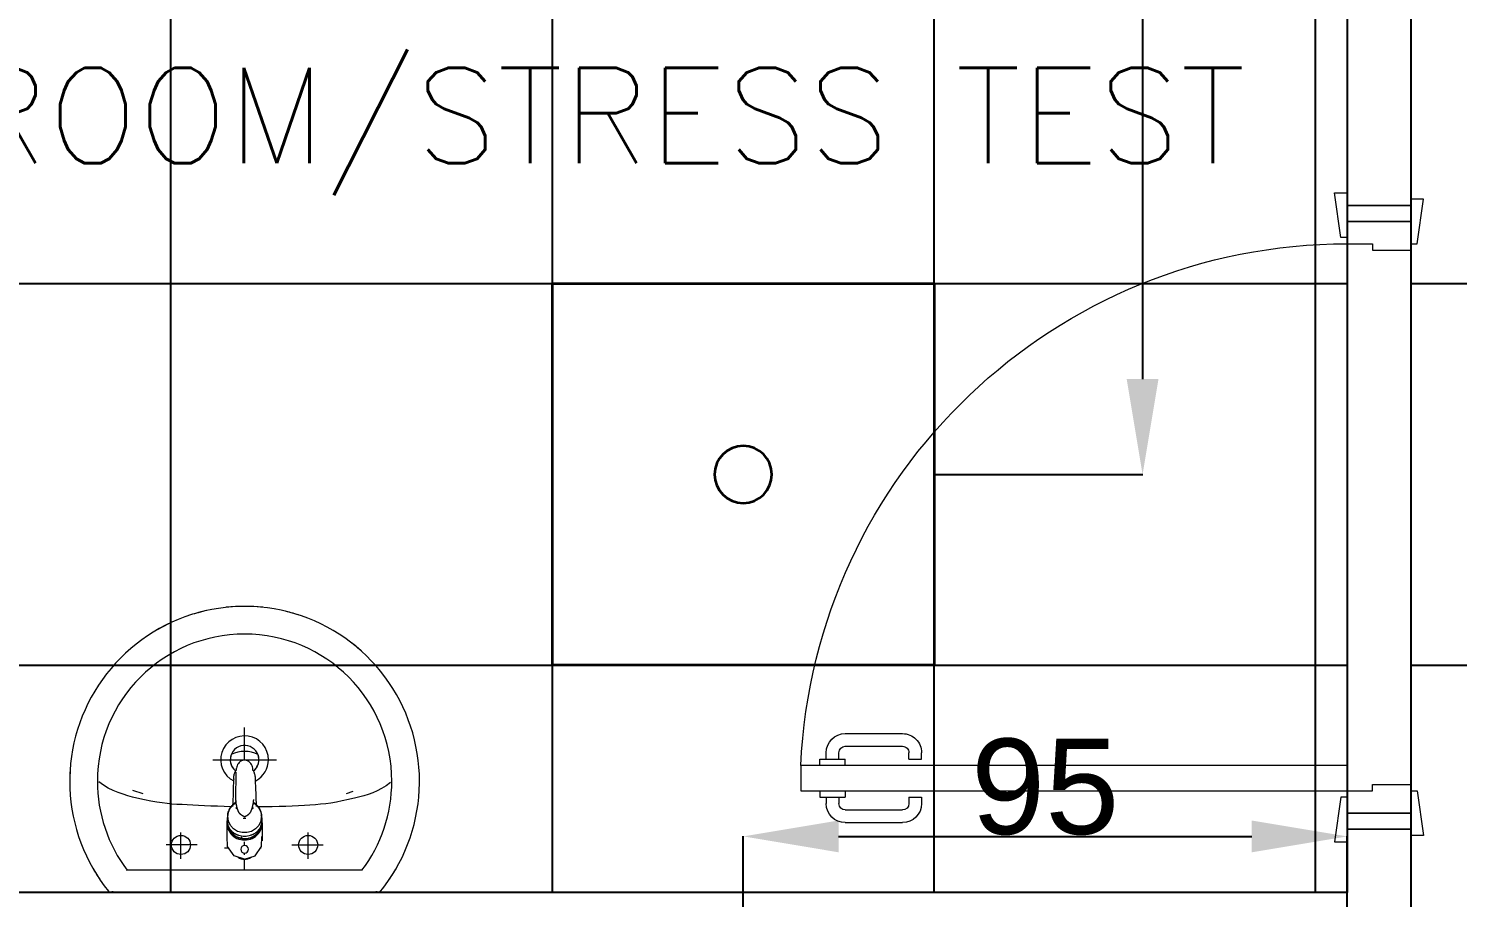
# Model space of a CAD drawing. Header units: inches. Extents: x -12418 to 57169, y -29325 to 19878.
# Drawn here: x 27376 to 29623, y -9965 to -8599 of the extents above; entities that cross this region are included whole.
import ezdxf
from ezdxf.enums import TextEntityAlignment as Align

# ---------------------------------------------------------------- set-up
doc = ezdxf.new("R2010")
doc.units = ezdxf.units.IN
doc.header["$LTSCALE"] = 25
doc.header["$MEASUREMENT"] = 0
doc.header["$PDMODE"] = 3
doc.layers.get('0').update_dxf_attribs({"color": 8})
doc.layers.get('Defpoints').update_dxf_attribs({"color": 8})
for name, color, linetype, lineweight in [('00-Ground Floor$0$72_EGR_BASE_TEXT', 252, 'Continuous', 5), ('00-Ground Floor$0$LOADING', 253, 'Continuous', 5), ('00-Ground Floor$0$P-SANR-FIXT', 6, 'Continuous', 18), ('00-Ground Floor$0$Walls', 251, 'Continuous', 5), ('00-Ground Floor$0$Wooden Joinery', 251, 'Continuous', 5), ('E-DIM', 6, 'Continuous', 18), ('E-LITE-CIRC-NUMB', 6, 'Continuous', 25), ('E-LITE-CLNG', 150, 'Continuous', 35), ('E-LITE-CTRL', 6, 'Continuous', 25)]:
    doc.layers.add(name, color=color, linetype=linetype, lineweight=lineweight)
doc.layers.add('00-Ground Floor$0$False Ceiling', color=251, linetype='Continuous')
doc.styles.add('00-Ground Floor$0$SIMPLEX', font='SIMPLEX.shx', dxfattribs={"height": 150})
doc.styles.add('DC_Simplex', font='SIMPLEX.shx', dxfattribs={"width": 0.7})
doc.styles.get("Standard").update_dxf_attribs({"font": 'arial.ttf'})
doc.dimstyles.get("Standard").update_dxf_attribs({"dimtxt": 150, "dimasz": 150, "dimexe": 0.18, "dimexo": 0.0625, "dimgap": 1, "dimtad": 1, "dimdec": 0, "dimlfac": 0.1, "dimzin": 0, "dimdsep": 46, "dimtxsty": 'Standard', "dimcen": 0.09, "dimclrd": 256, "dimclrt": 7, "dimadec": 0, "dimazin": 0, "dimtfac": 1, "dimtdec": 0, "dimtofl": 0, "dimtmove": 0, "dimatfit": 3, "dimfxl": 1, "dimtolj": 1, "dimtzin": 0, "dimarcsym": 0})

# ---------------------------------------------------------------- blocks, each defined once
blk = doc.blocks.new('00-Ground Floor$0$A$C72370EFE')
at = {"layer": '00-Ground Floor$0$Wooden Joinery'}
for p, q in [((-0.01, -0.04), (-0.02, -0.04)), ((-0.01, -0.03), (-0.01, -0.07)), ((0, -0.03), (-0.01, -0.03)), ((0.04, -0.03), (0.05, -0.03)), ((0.05, -0.03), (0.05, -0.07)), ((0.05, -0.04), (0.06, -0.04)), ((-0.01, -0.06), (-0.02, -0.06)), ((0.05, -0.06), (0.06, -0.06)), ((-0.05, -0.07), (-0.05, -0.16)), ((-0.03, -0.07), (-0.03, -0.16)), ((0, -0.07), (-0.01, -0.07)), ((0.04, -0.07), (0.05, -0.07)), ((0.07, -0.07), (0.07, -0.16)), ((0.09, -0.07), (0.09, -0.16)), ((-0.01, -0.17), (-0.02, -0.17)), ((-0.01, -0.17), (-0.01, -0.19)), ((0.05, -0.17), (0.06, -0.17)), ((0.05, -0.17), (0.05, -0.19)), ((-0.01, -0.19), (-0.02, -0.19)), ((0.05, -0.19), (0.06, -0.19))]:
    blk.add_line(p, q, dxfattribs=at)
for centre, radius, start, end in [((-0.02, -0.07), 0.03, 90, 180), ((0.06, -0.07), 0.03, 0, 90), ((-0.02, -0.07), 0.01, 90, 180), ((0.06, -0.07), 0.01, 0, 90), ((-0.02, -0.16), 0.03, 180, 270), ((-0.02, -0.16), 0.01, 180, 270), ((0.06, -0.16), 0.01, 270, 0), ((0.06, -0.16), 0.03, 270, 0)]:
    blk.add_arc(centre, radius, start, end, dxfattribs=at)
blk = doc.blocks.new('00-Ground Floor$0$A$C5DAD61B4')
at = {"layer": '00-Ground Floor$0$Wooden Joinery'}
for points in [[(80, 959.1), (80, 969.1), (10, 979.1), (10, 959.1)], [(940, 959.1), (940, 969.1), (1010, 979.1), (1010, 959.1)], [(70, 859.1), (70, 849.1), (0, 839.1), (0, 859.1)], [(120, 859.1), (120, 0), (80, 0), (80, 859.1)], [(950, 859.1), (950, 849.1), (1020, 839.1), (1020, 859.1)]]:
    blk.add_lwpolyline(points, close=True, dxfattribs=at)
for points in [[(45, 859.1), (45, 959.1), (20, 959.1), (20, 859.1), (45, 859.1)], [(45, 859.1), (80, 859.1), (80, 899.1), (90, 899.1), (90, 959.1), (45, 959.1), (45, 859.1)], [(975, 859.1), (940, 859.1), (940, 899.1), (930, 899.1), (930, 959.1), (975, 959.1), (975, 859.1)], [(975, 859.1), (975, 959.1), (1000, 959.1), (1000, 859.1), (975, 859.1)]]:
    blk.add_lwpolyline(points, dxfattribs=at)
blk.add_arc((80, 859.1), 860, 272.666, 0, dxfattribs=at)
at = {"layer": '00-Ground Floor$0$Wooden Joinery', "xscale": 999.9999999998854, "yscale": 999.9999999998854, "zscale": 999.9999999998854, "rotation": 180}
blk.add_blockref('00-Ground Floor$0$A$C72370EFE', (120, 0), dxfattribs=at)
blk = doc.blocks.new('00-Ground Floor$0$FP_84-161_A_00_GFL_-0_080_Einreichung_Grundrisse_100')
at = {"layer": '00-Ground Floor$0$P-SANR-FIXT'}
blk.add_line((-0.0045, 0.0022), (-0.0044, 0.002), dxfattribs=at)
at = {"layer": '00-Ground Floor$0$P-SANR-FIXT', "flags": 128}
blk.add_lwpolyline([(-0.006, 0.004), (-0.0059, 0.0039), (-0.0057, 0.0038)], dxfattribs=at)
blk = doc.blocks.new('00-Ground Floor$0$FP_85-161_A_00_GFL_-0_080_Einreichung_Grundrisse_100')
at = {"layer": '00-Ground Floor$0$P-SANR-FIXT'}
blk.add_line((0.0044, 0.0019), (0.0045, 0.0021), dxfattribs=at)
at = {"layer": '00-Ground Floor$0$P-SANR-FIXT', "flags": 128}
blk.add_lwpolyline([(0.0057, 0.0037), (0.0058, 0.0039), (0.006, 0.004)], dxfattribs=at)
blk = doc.blocks.new('00-Ground Floor$0$IS_Ceraplus_B8204_BIM_BG _1_ - B8204AA - CERAPLUS single lever basin mixer with pop-up waste-V83-161_A_00_GFL_-0_080_Einreichung_Grundrisse_100')
at = {"layer": '00-Ground Floor$0$LOADING'}
h = blk.add_hatch(dxfattribs=at)
h.set_pattern_fill('FP_27', color=256, style=0, pattern_type=2)
h.set_pattern_definition([(135, (-0.009, 0), (0.010607, 0.010607), []), (45, (-0.009, 0), (0.010607, -0.010607), [])])
h.paths.add_polyline_path([(-0.0045, 0.0019), (-0.0056, 0.0024), (-0.005, 0.0019)])
h.paths.add_polyline_path([(-0.0055, 0.0035), (-0.0055, 0.0035), (-0.0079, 0.0042)])
for p, q in [((-0.014, 0.0647), (-0.0133, 0.1077)), ((-0.0185, 0.0618), (-0.019, 0.0539)), ((-0.019, 0.0539), (-0.0188, 0.0561)), ((-0.0124, 0.052), (-0.0133, 0.0515)), ((0.0137, 0.0512), (0.0129, 0.0517)), ((-0.028, 0.0281), (-0.028, 0)), ((-0.0271, 0.0392), (-0.0274, 0.0337)), ((-0.0262, 0.0293), (-0.0263, 0.0287)), ((-0.0263, 0.0287), (-0.0262, 0.0282)), ((0.0262, 0.0282), (0.0263, 0.0287)), ((0.0274, 0.0337), (0.0271, 0.0392)), ((0.028, 0), (0.028, 0.0281))]:
    blk.add_line(p, q, dxfattribs=at)
at = {"layer": '00-Ground Floor$0$LOADING', "flags": 128}
for points in [[(0, 0.1266), (-0.0025, 0.1263), (-0.0047, 0.1255), (-0.0067, 0.1244), (-0.0084, 0.123), (-0.0098, 0.1214), (-0.0109, 0.1197), (-0.0118, 0.1179), (-0.0124, 0.1161), (-0.0129, 0.1142)], [(0.0129, 0.1142), (0.0124, 0.1161), (0.0118, 0.1179), (0.0109, 0.1197), (0.0098, 0.1214), (0.0084, 0.123), (0.0067, 0.1244), (0.0047, 0.1255), (0.0025, 0.1263), (0, 0.1266)], [(-0.0172, 0.0938), (-0.0177, 0.083), (-0.0181, 0.0721)], [(0.0181, 0.0721), (0.0177, 0.083), (0.0172, 0.0938)], [(-0.0173, 0.0577), (-0.0181, 0.057), (-0.0189, 0.0563), (-0.0197, 0.0556), (-0.0204, 0.0548), (-0.0211, 0.054), (-0.0218, 0.0532), (-0.0224, 0.0523), (-0.023, 0.0514), (-0.0236, 0.0505), (-0.0241, 0.0496), (-0.0246, 0.0487), (-0.025, 0.0477), (-0.0254, 0.0467), (-0.0258, 0.0458), (-0.0261, 0.0448), (-0.0264, 0.0437), (-0.0266, 0.0427), (-0.0268, 0.0417), (-0.027, 0.0407), (-0.0271, 0.0396), (-0.0271, 0.0393)], [(0.0176, 0.0568), (0.0224, 0.0513), (0.0254, 0.0448), (0.0264, 0.0376), (0.0253, 0.0305), (0.0222, 0.024), (0.0172, 0.0186), (0.0109, 0.0147), (0.0037, 0.0127), (-0.0037, 0.0127), (-0.0109, 0.0147), (-0.0172, 0.0186), (-0.0222, 0.024), (-0.0253, 0.0305), (-0.0264, 0.0376), (-0.0254, 0.0448), (-0.0224, 0.0513), (-0.0176, 0.0568)], [(-0.0184, 0.0651), (-0.0184, 0.0652), (-0.0184, 0.0652), (-0.0184, 0.0652), (-0.0184, 0.0654), (-0.0184, 0.0655)], [(-0.0138, 0.0591), (-0.0139, 0.0588), (-0.0142, 0.0586), (-0.0146, 0.0583), (-0.0151, 0.0581), (-0.0156, 0.058), (-0.0162, 0.0579)], [(-0.014, 0.0633), (-0.0139, 0.0612), (-0.0138, 0.0591)], [(0.0138, 0.0591), (0.0139, 0.0612), (0.014, 0.0633)], [(0.0162, 0.0579), (0.0156, 0.058), (0.0151, 0.0581), (0.0146, 0.0583), (0.0142, 0.0586), (0.0139, 0.0588), (0.0138, 0.0591)], [(0.0176, 0.0568), (0.0174, 0.0575), (0.0171, 0.0578)], [(0.0271, 0.0393), (0.027, 0.0403), (0.0269, 0.0413), (0.0267, 0.0424), (0.0265, 0.0434), (0.0262, 0.0444), (0.0259, 0.0454), (0.0255, 0.0464), (0.0252, 0.0474), (0.0247, 0.0484), (0.0243, 0.0493), (0.0238, 0.0502), (0.0232, 0.0511), (0.0226, 0.052), (0.022, 0.0529), (0.0214, 0.0537), (0.0207, 0.0545), (0.0199, 0.0553), (0.0192, 0.0561), (0.0184, 0.0568), (0.0176, 0.0575), (0.0173, 0.0577)], [(0.019, 0.0539), (0.0185, 0.0615), (0.0185, 0.0618)], [(0, -0.0291), (-0.0165, -0.0236), (-0.0266, -0.009), (-0.0272, 0.0069)], [(0, -0.0291), (0.0165, -0.0236), (0.0266, -0.009), (0.0272, 0.0069)]]:
    blk.add_lwpolyline(points, dxfattribs=at)
at = {"layer": '00-Ground Floor$0$LOADING'}
for centre, radius, start, end in [((-0.009, 0), 0.005, 45, 60), ((0.009, 0), 0.005, 120, 135), ((0, -0.0135), 0.00603, 0, 180), ((0, -0.0135), 0.00603, 180, 0)]:
    blk.add_arc(centre, radius, start, end, dxfattribs=at)
for centre, major_axis, start_param, end_param in [((0, 0.0312), (0.0248, 0), 2.092112, 2.171239), ((0, 0.0281), (0.028, 0), 2.023633, 2.080754), ((0, 0.0287), (0.0262, 0), 2.050686, 2.11396), ((0, 0.0287), (0.0263, 0), 1.027635, 1.090907), ((0, 0.0281), (0.028, 0), 1.06092, 1.118026), ((0, 0.0312), (0.0248, 0), 0.970354, 1.049481), ((0, 0.0281), (0.028, 0), 2.951868, 4.712389), ((0, 0.0321), (0.0275, 0), 3.080485, 3.141362), ((0, 0.0321), (0.0275, 0), 2.843769, 3.043872), ((0, 0.0281), (0.028, 0), 2.799851, 2.911963), ((0, 0.0287), (0.0267, 0), 3.246629, 4.712389), ((0, 0.0281), (0.028, 0), 4.712389, 6.473013), ((0, 0.0287), (-0.0267, 0), 1.570796, 3.036493), ((0, 0.0287), (0.0267, 0), 0.174533, 0.223811), ((0, 0.0321), (0.0275, 0), 0.09773, 0.297658), ((0, 0.0281), (0.028, 0), 0.229745, 0.342115), ((0, 0.0321), (0.0275, 0), 0.00023, 0.061119), ((0, 0.0287), (0.0262, 0), 3.49143, 3.65954), ((0, 0.0287), (0.0262, 0), 3.665191, 4.712389), ((0, 0.0287), (-0.0263, 0), 1.570796, 2.599865), ((0, 0.0287), (0.0263, 0), 5.759587, 5.933266)]:
    blk.add_ellipse(centre, major_axis=major_axis, ratio=0.961262, start_param=start_param, end_param=end_param, dxfattribs=at)
for points, knots in [([(-0.0129, 0.1142), (-0.0129, 0.1141), (-0.013, 0.1138), (-0.013, 0.1134), (-0.0131, 0.1131), (-0.0131, 0.1128), (-0.0131, 0.1125), (-0.0131, 0.1122), (-0.0132, 0.1118), (-0.0132, 0.1115), (-0.0132, 0.1111), (-0.0132, 0.1107), (-0.0132, 0.1105)], [0, 0, 0, 0, 0.1, 0.15, 0.2, 0.25, 0.3, 0.35, 0.4, 0.45, 0.5, 0.6, 0.6, 0.6, 0.6]), ([(0.0132, 0.1105), (0.0132, 0.1107), (0.0132, 0.1111), (0.0132, 0.1115), (0.0132, 0.1118), (0.0131, 0.1122), (0.0131, 0.1125), (0.0131, 0.1128), (0.0131, 0.1131), (0.013, 0.1134), (0.013, 0.1138), (0.0129, 0.1141), (0.0129, 0.1142)], [0.4, 0.4, 0.4, 0.4, 0.5, 0.55, 0.6, 0.65, 0.7, 0.75, 0.8, 0.85, 0.9, 1, 1, 1, 1]), ([(-0.0171, 0.0973), (-0.0171, 0.0992), (-0.0167, 0.102), (-0.0159, 0.1053), (-0.0153, 0.1072), (-0.0147, 0.1084), (-0.0142, 0.1096), (-0.0137, 0.1106), (-0.0133, 0.1113), (-0.0131, 0.1116)], [0, 0, 0, 0, 0.2, 0.3, 0.35, 0.4, 0.4375, 0.475, 0.5143259, 0.5143259, 0.5143259, 0.5143259]), ([(0.0171, 0.0973), (0.0171, 0.0992), (0.0167, 0.102), (0.0159, 0.1053), (0.0153, 0.1072), (0.0147, 0.1086), (0.0141, 0.1099), (0.0135, 0.1109), (0.0132, 0.1115), (0.0131, 0.1116)], [-1, -1, -1, -1, -0.8, -0.7, -0.65, -0.6, -0.55, -0.5, -0.4856603, -0.4856603, -0.4856603, -0.4856603]), ([(-0.0184, 0.0646), (-0.0185, 0.0619), (-0.0186, 0.0582), (-0.0188, 0.0547), (-0.0188, 0.0538)], [0, 0, 0, 0, 0.25, 0.3275619, 0.3275619, 0.3275619, 0.3275619]), ([(-0.0176, 0.0568), (-0.0175, 0.0569), (-0.0173, 0.057), (-0.0172, 0.0571), (-0.017, 0.0572), (-0.0169, 0.0573), (-0.0167, 0.0574), (-0.0166, 0.0575), (-0.0165, 0.0577), (-0.0163, 0.0578), (-0.0162, 0.0578), (-0.0162, 0.0579)], [0, 0, 0, 0, 0.2, 0.3, 0.4, 0.5, 0.6, 0.7, 0.8, 0.9, 1, 1, 1, 1]), ([(-0.0138, 0.0591), (-0.0137, 0.0587), (-0.0136, 0.0581), (-0.0134, 0.0572), (-0.0132, 0.0566), (-0.0131, 0.0559), (-0.0129, 0.0552), (-0.0128, 0.0544), (-0.0126, 0.0537), (-0.0124, 0.053), (-0.0122, 0.0521), (-0.0118, 0.0509), (-0.0114, 0.0497), (-0.0111, 0.0489), (-0.0109, 0.0484), (-0.0108, 0.0481), (-0.0107, 0.0477), (-0.0105, 0.0472), (-0.0103, 0.0466), (-0.01, 0.0459), (-0.0096, 0.0452), (-0.0092, 0.0446), (-0.0088, 0.0441), (-0.0083, 0.0435), (-0.0078, 0.0429), (-0.0072, 0.0424), (-0.0067, 0.0419), (-0.0061, 0.0414), (-0.0055, 0.0409), (-0.0049, 0.0405), (-0.0042, 0.04), (-0.0035, 0.0397), (-0.0028, 0.0393), (-0.0021, 0.0389), (-0.0012, 0.0384), (-0.0005, 0.038), (0, 0.0378)], [0, 0, 0, 0, 0.055556, 0.083333, 0.111111, 0.138889, 0.166667, 0.194444, 0.222222, 0.25, 0.277778, 0.333333, 0.388889, 0.416667, 0.430556, 0.444444, 0.458333, 0.472222, 0.5, 0.527778, 0.555556, 0.583333, 0.611111, 0.638889, 0.666667, 0.694444, 0.722222, 0.75, 0.777778, 0.805556, 0.833333, 0.861111, 0.888889, 0.916667, 0.944444, 1, 1, 1, 1]), ([(0, 0.0378), (0.0005, 0.038), (0.0012, 0.0384), (0.0021, 0.0389), (0.0028, 0.0393), (0.0035, 0.0397), (0.0042, 0.04), (0.0049, 0.0405), (0.0055, 0.0409), (0.0061, 0.0414), (0.0067, 0.0419), (0.0072, 0.0424), (0.0078, 0.0429), (0.0083, 0.0435), (0.0088, 0.0441), (0.0092, 0.0446), (0.0096, 0.0452), (0.01, 0.0459), (0.0103, 0.0466), (0.0105, 0.0472), (0.0107, 0.0477), (0.0108, 0.0481), (0.0109, 0.0484), (0.0111, 0.0489), (0.0114, 0.0497), (0.0118, 0.0509), (0.0122, 0.0521), (0.0124, 0.053), (0.0126, 0.0537), (0.0128, 0.0544), (0.0129, 0.0552), (0.0131, 0.0559), (0.0132, 0.0566), (0.0134, 0.0572), (0.0136, 0.0581), (0.0137, 0.0587), (0.0138, 0.0591)], [0, 0, 0, 0, 0.055556, 0.083333, 0.111111, 0.138889, 0.166667, 0.194444, 0.222222, 0.25, 0.277778, 0.305556, 0.333333, 0.361111, 0.388889, 0.416667, 0.444444, 0.472222, 0.5, 0.527778, 0.541667, 0.555556, 0.569444, 0.583333, 0.611111, 0.666667, 0.722222, 0.75, 0.777778, 0.805556, 0.833333, 0.861111, 0.888889, 0.916667, 0.944444, 1, 1, 1, 1]), ([(0.0166, 0.0582), (0.0165, 0.0583), (0.0163, 0.0585), (0.016, 0.0587), (0.0158, 0.0588), (0.0156, 0.059), (0.0154, 0.0592), (0.0151, 0.0596), (0.0148, 0.06), (0.0145, 0.0604), (0.0143, 0.0608), (0.0141, 0.0611), (0.0141, 0.0613)], [0, 0, 0, 0, 0.0833333, 0.125, 0.1666667, 0.2083333, 0.25, 0.3333333, 0.4166667, 0.5, 0.5833333, 0.6666667, 0.6666667, 0.6666667, 0.6666667]), ([(0.0162, 0.0579), (0.0162, 0.0578), (0.0163, 0.0578), (0.0165, 0.0577), (0.0166, 0.0575), (0.0167, 0.0574), (0.0169, 0.0573), (0.017, 0.0572), (0.0172, 0.0571), (0.0173, 0.057), (0.0175, 0.0569), (0.0176, 0.0568)], [0, 0, 0, 0, 0.1, 0.2, 0.3, 0.4, 0.5, 0.6, 0.7, 0.8, 1, 1, 1, 1]), ([(0.0188, 0.0538), (0.0188, 0.0547), (0.0186, 0.0582), (0.0185, 0.0619), (0.0184, 0.0646)], [0.6724033, 0.6724033, 0.6724033, 0.6724033, 0.75, 1, 1, 1, 1]), ([(-0.0275, 0.0321), (-0.0275, 0.0305), (-0.0273, 0.0282), (-0.0266, 0.0253), (-0.0258, 0.0231), (-0.0249, 0.0211), (-0.0238, 0.0192), (-0.0227, 0.0177), (-0.0218, 0.0165), (-0.021, 0.0157), (-0.0202, 0.0149), (-0.0191, 0.0139), (-0.0177, 0.0127), (-0.0161, 0.0117), (-0.0148, 0.0109), (-0.0138, 0.0104), (-0.0127, 0.0099), (-0.0113, 0.0093), (-0.0087, 0.0084), (-0.0048, 0.0075), (0, 0.0071), (0.0048, 0.0075), (0.0087, 0.0084), (0.0113, 0.0093), (0.0127, 0.0099), (0.0138, 0.0104), (0.0148, 0.0109), (0.0161, 0.0117), (0.0177, 0.0127), (0.0192, 0.0139), (0.0203, 0.0149), (0.021, 0.0157), (0.0218, 0.0165), (0.0227, 0.0177), (0.0238, 0.0192), (0.0249, 0.0211), (0.0258, 0.0231), (0.0266, 0.0253), (0.0273, 0.0282), (0.0275, 0.0305), (0.0275, 0.0321)], [0, 0, 0, 0, 0.055556, 0.083333, 0.111111, 0.138889, 0.166667, 0.194444, 0.208333, 0.222222, 0.236111, 0.25, 0.277778, 0.305556, 0.319444, 0.333333, 0.347222, 0.361111, 0.388889, 0.444444, 0.5, 0.555556, 0.611111, 0.638889, 0.652778, 0.666667, 0.680556, 0.694444, 0.722222, 0.75, 0.763889, 0.777778, 0.791667, 0.805556, 0.833333, 0.861111, 0.888889, 0.916667, 0.944444, 1, 1, 1, 1]), ([(-0.0022, 0.0357), (-0.002, 0.0357), (-0.0013, 0.0357), (-0.0006, 0.0357), (0, 0.0357)], [0.8701641, 0.8701641, 0.8701641, 0.8701641, 0.9, 1, 1, 1, 1]), ([(0, 0.0357), (0.0006, 0.0357), (0.0013, 0.0357), (0.002, 0.0357), (0.0022, 0.0357)], [0, 0, 0, 0, 0.1, 0.1298422, 0.1298422, 0.1298422, 0.1298422])]:
    blk.add_open_spline(points, degree=3, knots=knots, dxfattribs=at)
for points in [[(-0.0171, 0.0973), (-0.0171, 0.0967), (-0.0172, 0.0956), (-0.0172, 0.0944), (-0.0172, 0.0938)], [(0.0172, 0.0938), (0.0172, 0.0944), (0.0172, 0.0956), (0.0171, 0.0967), (0.0171, 0.0973)], [(-0.0181, 0.0721), (-0.0181, 0.0709), (-0.0182, 0.0684), (-0.0183, 0.0659), (-0.0184, 0.0646)], [(0.0184, 0.0646), (0.0183, 0.0659), (0.0182, 0.0684), (0.0181, 0.0709), (0.0181, 0.0721)], [(-0.0172, 0.0578), (-0.0165, 0.058), (-0.0157, 0.0584), (-0.0148, 0.0587)], [(-0.0166, 0.0582), (-0.0167, 0.0581), (-0.0169, 0.058), (-0.0171, 0.0578), (-0.0172, 0.0578)], [(-0.0138, 0.0621), (-0.0139, 0.0617), (-0.0142, 0.0609), (-0.0148, 0.0599), (-0.0156, 0.059), (-0.0163, 0.0585), (-0.0166, 0.0582)], [(-0.0166, 0.0582), (-0.0166, 0.0582), (-0.0166, 0.0583), (-0.0165, 0.0582), (-0.0164, 0.0581), (-0.0162, 0.0579), (-0.0162, 0.0579)], [(-0.014, 0.0633), (-0.014, 0.0635), (-0.014, 0.064), (-0.014, 0.0644), (-0.014, 0.0646)], [(-0.014, 0.0633), (-0.014, 0.0633), (-0.014, 0.0633), (-0.014, 0.0633)], [(0.014, 0.0647), (0.014, 0.0644), (0.014, 0.064), (0.014, 0.0635), (0.014, 0.0633)], [(0.014, 0.0633), (0.014, 0.0633), (0.014, 0.0633), (0.014, 0.0633)], [(0.0141, 0.059), (0.0147, 0.0587), (0.0158, 0.0583), (0.0168, 0.0579), (0.0172, 0.0578)], [(0.0162, 0.0579), (0.0162, 0.0579), (0.0164, 0.0581), (0.0165, 0.0582), (0.0166, 0.0583), (0.0166, 0.0582), (0.0166, 0.0582)], [(0.0169, 0.058), (0.0169, 0.058), (0.0168, 0.0581), (0.0167, 0.0582), (0.0166, 0.0582)], [(0.0171, 0.0578), (0.0171, 0.0579), (0.017, 0.0579), (0.0169, 0.058)]]:
    blk.add_open_spline(points, degree=3, dxfattribs=at)
for name in ['00-Ground Floor$0$FP_84-161_A_00_GFL_-0_080_Einreichung_Grundrisse_100', '00-Ground Floor$0$FP_85-161_A_00_GFL_-0_080_Einreichung_Grundrisse_100']:
    blk.add_blockref(name, (0, 0), dxfattribs=at)
blk = doc.blocks.new('00-Ground Floor$0$_100_WB_KER_REN_55x45x18 - _100_WB_KER_REN_55x45x18-V70-161_A_00_GFL_-0_080_Einreichung_Grundrisse_100')
at = {"layer": '00-Ground Floor$0$LOADING'}
for p, q in [((0, -0.0168), (0, 0.0348)), ((-0.05, -0.0161), (0.05, -0.0161)), ((-0.1763, -0.0637), (-0.1598, -0.0692)), ((0.1605, -0.0691), (0.1707, -0.0656)), ((-0.1, -0.172), (-0.1, -0.1303)), ((0.1, -0.172), (0.1, -0.1303)), ((-0.0744, -0.15), (-0.1234, -0.15)), ((-0.0259, -0.155), (-0.0315, -0.155)), ((0, -0.1422), (0, -0.1399)), ((0, -0.1509), (0, -0.1454)), ((0.026, -0.155), (0.0248, -0.155)), ((0.0744, -0.15), (0.1234, -0.15)), ((0, -0.1656), (0, -0.1628)), ((0, -0.1899), (0, -0.1724)), ((0.1855, -0.1899), (-0.1855, -0.1899)), ((-0.2075, -0.2227), (-0.2075, -0.225)), ((0.2075, -0.225), (0.2075, -0.2227)), ((-0.2074, -0.225), (0.2074, -0.225))]:
    blk.add_line(p, q, dxfattribs=at)
at = {"layer": '00-Ground Floor$0$LOADING', "flags": 128}
for points in [[(0.275, -0.05), (0.2748, -0.039), (0.2741, -0.028), (0.273, -0.0171), (0.2715, -0.0062), (0.2695, 0.0046), (0.2671, 0.0154), (0.2643, 0.026), (0.261, 0.0365), (0.2574, 0.0469), (0.2533, 0.0571), (0.2488, 0.0671), (0.2439, 0.077), (0.2387, 0.0866), (0.233, 0.0961), (0.227, 0.1053), (0.2206, 0.1142), (0.2138, 0.1229), (0.2067, 0.1313), (0.1993, 0.1395), (0.1916, 0.1473), (0.1836, 0.1548), (0.1752, 0.162), (0.1666, 0.1688), (0.1577, 0.1753), (0.1486, 0.1814), (0.1392, 0.1872), (0.1296, 0.1925), (0.1198, 0.1975), (0.1098, 0.2021), (0.0996, 0.2063), (0.0893, 0.2101), (0.0788, 0.2135), (0.0682, 0.2164), (0.0575, 0.2189), (0.0467, 0.221), (0.0359, 0.2227), (0.0249, 0.2239), (0.014, 0.2246), (0.003, 0.225), (-0.008, 0.2249), (-0.019, 0.2243), (-0.03, 0.2234), (-0.0409, 0.2219), (-0.0517, 0.2201), (-0.0625, 0.2178), (-0.0731, 0.2151), (-0.0837, 0.212), (-0.0941, 0.2084), (-0.1043, 0.2044), (-0.1144, 0.2001), (-0.1243, 0.1953), (-0.1341, 0.1901), (-0.1436, 0.1846), (-0.1528, 0.1786), (-0.1618, 0.1723), (-0.1706, 0.1657), (-0.1791, 0.1587), (-0.1873, 0.1514), (-0.1952, 0.1437), (-0.2028, 0.1358), (-0.21, 0.1275), (-0.217, 0.119), (-0.2236, 0.1101), (-0.2298, 0.1011), (-0.2356, 0.0918), (-0.2411, 0.0822), (-0.2462, 0.0725), (-0.2509, 0.0625), (-0.2552, 0.0524), (-0.2591, 0.0421), (-0.2626, 0.0317), (-0.2656, 0.0211), (-0.2683, 0.0104), (-0.2705, -0.0003), (-0.2722, -0.0112), (-0.2736, -0.0221), (-0.2745, -0.0331), (-0.2749, -0.0441), (-0.275, -0.05)], [(-0.275, -0.05), (-0.2748, -0.061), (-0.2741, -0.072), (-0.273, -0.0829), (-0.2715, -0.0938), (-0.2695, -0.1046), (-0.2671, -0.1154), (-0.2643, -0.126), (-0.261, -0.1365), (-0.2574, -0.1469), (-0.2533, -0.1571), (-0.2488, -0.1671), (-0.2439, -0.177), (-0.2387, -0.1866), (-0.233, -0.1961), (-0.227, -0.2053), (-0.2206, -0.2142), (-0.2138, -0.2229), (-0.2121, -0.225)], [(0.2121, -0.225), (0.219, -0.2164), (0.2254, -0.2075), (0.2316, -0.1983), (0.2373, -0.189), (0.2427, -0.1794), (0.2476, -0.1696), (0.2522, -0.1596), (0.2564, -0.1494), (0.2602, -0.1391), (0.2635, -0.1286), (0.2665, -0.118), (0.269, -0.1073), (0.271, -0.0965), (0.2727, -0.0856), (0.2739, -0.0747), (0.2747, -0.0637), (0.275, -0.0527), (0.275, -0.05)]]:
    blk.add_lwpolyline(points, dxfattribs=at)
at = {"layer": '00-Ground Floor$0$LOADING'}
for centre in [(-0.1, -0.15), (0.1, -0.15)]:
    blk.add_circle(centre, 0.015, dxfattribs=at)
for centre, radius, start, end in [((0, -0.05), 0.275, 84, 96), ((0, -0.05), 0.275, 102.4465, 108), ((0, -0.05), 0.275, 72, 77.0759), ((0, -0.05), 0.2315, 0, 180), ((0, -0.05), 0.275, 114.3411, 120), ((0, -0.05), 0.275, 48, 52.3311), ((0, -0.0161), 0.0375, 0, 242.8695), ((0, -0.0161), 0.0225, 0, 230.4974), ((0, -0.0161), 0.0225, 166.6583, 180), ((0, -0.0161), 0.0225, 158.492, 162.9534), ((0, -0.05), 0.047, 63.4433, 116.5567), ((0, -0.0161), 0.0225, 308.5714, 0), ((0, -0.0161), 0.0375, 298.5854, 0), ((0, -0.0161), 0.0225, 17.0466, 21.508), ((0, -0.0161), 0.0225, 0, 13.3417), ((0, -0.05), 0.275, 176.3775, 180), ((0, -0.0161), 0.0225, 197.9866, 203.275), ((0, -0.0161), 0.0225, 216.6061, 221.9192), ((0, -0.0161), 0.0225, 318.0735, 323.384), ((0, -0.0161), 0.0225, 336.724, 342.0113), ((0, -0.05), 0.2315, 180, 217.1791), ((0, -0.05), 0.2315, 322.8209, 0), ((0, -0.155), 0.0175, 101.7654, 108.0537), ((0, -0.155), 0.0175, 234.0899, 305.9101), ((0, -0.155), 0.0175, 276.1202, 291.131), ((0, -0.05), 0.275, 209.6409, 214.0676), ((0, -0.05), 0.275, 325.9324, 330.3591), ((0, -0.05), 0.275, 218.7619, 219.5212), ((0, -0.05), 0.275, 320.4788, 321.2381)]:
    blk.add_arc(centre, radius, start, end, dxfattribs=at)
for points in [[(-0.021, -0.008), (-0.0215, -0.0093), (-0.0222, -0.012), (-0.0225, -0.0147), (-0.0225, -0.0161)], [(0.0225, -0.0161), (0.0225, -0.0147), (0.0222, -0.012), (0.0215, -0.0093), (0.021, -0.008)], [(-0.0022, -0.1724), (-0.0018, -0.1724), (-0.0013, -0.1725), (-0.0009, -0.1725)], [(0.0009, -0.1725), (0.0013, -0.1725), (0.0018, -0.1724), (0.0022, -0.1724)], [(-0.1855, -0.1899), (-0.1854, -0.1899), (-0.1853, -0.1899), (-0.1852, -0.1899)], [(0.1852, -0.1899), (0.1853, -0.1899), (0.1854, -0.1899), (0.1855, -0.1899)], [(-0.2075, -0.2239), (-0.2075, -0.2235), (-0.2075, -0.2231), (-0.2075, -0.2227)], [(0.2075, -0.2227), (0.2075, -0.2231), (0.2075, -0.2235), (0.2075, -0.2239)]]:
    blk.add_open_spline(points, degree=3, dxfattribs=at)
for points, knots in [([(-0.0225, -0.0161), (-0.0225, -0.0187), (-0.0216, -0.0239), (-0.0182, -0.0298), (-0.0152, -0.0327), (-0.0141, -0.0337)], [0, 0, 0, 0, 0.1111111, 0.2222222, 0.2855797, 0.2855797, 0.2855797, 0.2855797]), ([(0.0141, -0.0337), (0.0163, -0.0319), (0.0207, -0.0267), (0.0225, -0.02), (0.0225, -0.0161)], [0.714432, 0.714432, 0.714432, 0.714432, 0.8333333, 1, 1, 1, 1]), ([(-0.0213, -0.0899), (-0.0501, -0.0892), (-0.1085, -0.0863), (-0.1431, -0.0839), (-0.2103, -0.066), (-0.2294, -0.0509)], [-0.6455998, -0.6455998, -0.6455998, -0.6455998, -0.4228457, -0.1715289, -0.0392191, -0.0392191, -0.0392191, -0.0392191]), ([(0.2292, -0.052), (0.2115, -0.0665), (0.1514, -0.0828), (0.1113, -0.0879), (0.0512, -0.0901), (0.0209, -0.0903)], [-1.3638988, -1.3638988, -1.3638988, -1.3638988, -1.235629, -0.9865548, -0.7533016, -0.7533016, -0.7533016, -0.7533016]), ([(-0.009, -0.17), (-0.0086, -0.1703), (-0.0077, -0.1708), (-0.0059, -0.1715), (-0.0046, -0.1719), (-0.0037, -0.1721)], [0.3333333, 0.3333333, 0.3333333, 0.3333333, 0.3611111, 0.3888889, 0.4346802, 0.4346802, 0.4346802, 0.4346802]), ([(0.0037, -0.1721), (0.0046, -0.1719), (0.0064, -0.1714), (0.0081, -0.1705), (0.009, -0.17)], [0.5653518, 0.5653518, 0.5653518, 0.5653518, 0.6111111, 0.6666667, 0.6666667, 0.6666667, 0.6666667]), ([(-0.2119, -0.225), (-0.2119, -0.225), (-0.2118, -0.225), (-0.2116, -0.225), (-0.2114, -0.225), (-0.2111, -0.225), (-0.2109, -0.225), (-0.2106, -0.225), (-0.2102, -0.225), (-0.2095, -0.225), (-0.2086, -0.225), (-0.2078, -0.225), (-0.2074, -0.225)], [-0.8333333, -0.8333333, -0.8333333, -0.8333333, -0.75, -0.7083333, -0.6666667, -0.5833333, -0.5416667, -0.5, -0.4166667, -0.3333333, -0.1666667, 0, 0, 0, 0]), ([(0.2074, -0.225), (0.2078, -0.225), (0.2086, -0.225), (0.2095, -0.225), (0.2102, -0.225), (0.2106, -0.225), (0.2109, -0.225), (0.2111, -0.225), (0.2114, -0.225), (0.2116, -0.225), (0.2118, -0.225), (0.2119, -0.225), (0.2119, -0.225)], [-1, -1, -1, -1, -0.8333333, -0.6666667, -0.5833333, -0.5, -0.4583333, -0.4166667, -0.3333333, -0.2916667, -0.25, -0.1666667, -0.1666667, -0.1666667, -0.1666667])]:
    blk.add_open_spline(points, degree=3, knots=knots, dxfattribs=at)
at = {"layer": '00-Ground Floor$0$P-SANR-FIXT'}
blk.add_blockref('00-Ground Floor$0$IS_Ceraplus_B8204_BIM_BG _1_ - B8204AA - CERAPLUS single lever basin mixer with pop-up waste-V83-161_A_00_GFL_-0_080_Einreichung_Grundrisse_100', (0, -0.1434), dxfattribs=at)
blk = doc.blocks.new('00-Ground Floor$0$A$Ce9e1c4c3')
at = {"layer": '00-Ground Floor$0$False Ceiling', "color": 254}
for p, q in [((-70450.5, -6347.4, 0), (-70450.5, -13467.4, 0)), ((-70550.5, -6447.4, 0), (-70550.5, -9957.4, 0)), ((-70550.5, -9957.4, 0), (-76050.5, -9957.4, 0))]:
    blk.add_line(p, q, dxfattribs=at)
at = {"layer": '00-Ground Floor$0$False Ceiling', "color": 254, "linetype": 'Continuous'}
for p, q in [((-72400, -9957.4), (-72400, -6447.4)), ((-71800, -9957.4), (-71800, -6447.4)), ((-71200, -9957.4), (-71200, -6447.4)), ((-70600, -9957.4), (-70600, -6447.4)), ((-76050.5, -9000), (-70550.5, -9000)), ((-70450.5, -9000), (-68650.5, -9000)), ((-76050.5, -9600), (-70550.5, -9600)), ((-70450.5, -9600), (-68650.5, -9600))]:
    blk.add_line(p, q, dxfattribs=at)
blk = doc.blocks.new('00-Ground Floor')
at = {"layer": '00-Ground Floor$0$Walls'}
for p, q in [((29549.5, -6347.4, 0), (29549.5, -8877.4, 0)), ((29449.5, -8877.4, 0), (29449.5, -6447.4, 0)), ((29449.5, -8877.4, 0), (29549.5, -8877.4, 0)), ((29449.5, -9957.4, 0), (29449.5, -9857.4, 0)), ((29449.5, -9857.4, 0), (29549.5, -9857.4, 0)), ((29549.5, -9857.4, 0), (29549.5, -10417.4, 0)), ((23949.5, -9957.4, 0), (29449.5, -9957.4, 0))]:
    blk.add_line(p, q, dxfattribs=at)
at = {"layer": '00-Ground Floor$0$False Ceiling', "color": 254}
blk.add_blockref('00-Ground Floor$0$A$Ce9e1c4c3', (100000, 0), dxfattribs=at)
at = {"layer": '00-Ground Floor$0$LOADING', "xscale": 1000, "yscale": 1000, "zscale": 1000}
blk.add_blockref('00-Ground Floor$0$_100_WB_KER_REN_55x45x18 - _100_WB_KER_REN_55x45x18-V70-161_A_00_GFL_-0_080_Einreichung_Grundrisse_100', (27715.9, -9732.4, 0), dxfattribs=at)
at = {"layer": '00-Ground Floor$0$Wooden Joinery', "xscale": -1, "rotation": 270}
blk.add_blockref('00-Ground Floor$0$A$C5DAD61B4', (28590.4, -9877.4, 0), dxfattribs=at)
at = {"layer": '00-Ground Floor$0$72_EGR_BASE_TEXT', "insert": (27316.4, -8660.8, 0), "char_height": 150, "attachment_point": 2, "style": '00-Ground Floor$0$SIMPLEX'}
blk.add_mtext('CARDIAC CONSULT ROOM/STRESS TEST', dxfattribs=at)
blk = doc.blocks.new('*U13')
blk.add_lwpolyline([(-300, 300), (-300, -300), (300, -300), (300, 300)], close=True)
blk.add_circle((0, 0), 45)
at = {"layer": 'E-LITE-CIRC-NUMB', "style": 'DC_Simplex', "width": 0.7, "flags": 8}
blk.add_attdef('CIRCUIT', text='', height=200, rotation=0, dxfattribs=at).set_placement((-473.9, 300), align=Align.RIGHT)
at = {"layer": 'E-LITE-CTRL', "style": 'DC_Simplex', "width": 0.7, "flags": 8}
blk.add_attdef('CONTROL', (1118.9, -935), '', height=200, rotation=360, dxfattribs=at)
blk = doc.blocks.new('*D306')
at = {"layer": 'Defpoints', "color": 0, "transparency": 16777216}
for p in [(28800, -7500), (28800, -9300), (29127.9, -9300)]:
    blk.add_point(p, dxfattribs=at)
at = {"layer": 'E-DIM', "color": 0, "lineweight": -2, "transparency": 16777216}
for p, q in [((28800.1, -7500), (29128.1, -7500)), ((28800.1, -9300), (29128.1, -9300))]:
    blk.add_line(p, q, dxfattribs=at)
at = {"layer": 'E-DIM', "lineweight": -2, "transparency": 16777216}
blk.add_line((29127.9, -7650), (29127.9, -9150), dxfattribs=at)
at = {"layer": 'E-DIM', "transparency": 16777216}
for points in [[(29102.9, -7650), (29152.9, -7650), (29127.9, -7500)], [(29102.9, -9150), (29152.9, -9150), (29127.9, -9300)]]:
    blk.add_solid(points, dxfattribs=at)
at = {"layer": 'E-DIM', "color": 7, "transparency": 16777216, "insert": (29050.4, -8400), "char_height": 150, "attachment_point": 5, "rotation": 90}
blk.add_mtext('\\A1;180', dxfattribs=at)
blk = doc.blocks.new('*D365')
at = {"layer": 'Defpoints', "color": 0, "transparency": 16777216}
for p in [(29449.5, -9869), (28500, -10500), (29449.5, -10517.4, 0)]:
    blk.add_point(p, dxfattribs=at)
at = {"layer": 'E-DIM', "color": 0, "lineweight": -2, "transparency": 16777216}
for p, q in [((28500, -10499.9), (28500, -9868.8)), ((29449.5, -10517.4), (29449.5, -9868.8))]:
    blk.add_line(p, q, dxfattribs=at)
at = {"layer": 'E-DIM', "lineweight": -2, "transparency": 16777216}
blk.add_line((28650, -9869), (29299.5, -9869), dxfattribs=at)
at = {"layer": 'E-DIM', "transparency": 16777216}
for points in [[(28650, -9844), (28650, -9894), (28500, -9869)], [(29299.5, -9844), (29299.5, -9894), (29449.5, -9869)]]:
    blk.add_solid(points, dxfattribs=at)
at = {"layer": 'E-DIM', "color": 7, "transparency": 16777216, "insert": (28974.8, -9791.4), "char_height": 150, "attachment_point": 5}
blk.add_mtext('\\A1;95', dxfattribs=at)

msp = doc.modelspace()

# ---------------------------------------------------------------- block references
msp.add_blockref('00-Ground Floor', (0, 0))
at = {"layer": 'E-LITE-CLNG', "xscale": -1}
msp.add_blockref('*U13', (28500, -9300), dxfattribs=at)

# ---------------------------------------------------------------- dimensions: what is measured, and where the dimension line sits
at = {"layer": 'E-DIM'}
dim = msp.add_linear_dim(base=(29127.9, -9300), p1=(28800, -7500), p2=(28800, -9300), angle=90, dimstyle='Standard', dxfattribs=at)
dim.commit()
dim.dimension.update_dxf_attribs({"geometry": '*D306', "text_midpoint": (29050.4, -8400)})
dim = msp.add_linear_dim(base=(29449.5, -9869), p1=(28500, -10500), p2=(29449.5, -10517.4, 0), dimstyle='Standard', dxfattribs=at)
dim.commit()
dim.dimension.update_dxf_attribs({"geometry": '*D365', "text_midpoint": (28974.8, -9791.4)})

doc.saveas('drawing.dxf')
